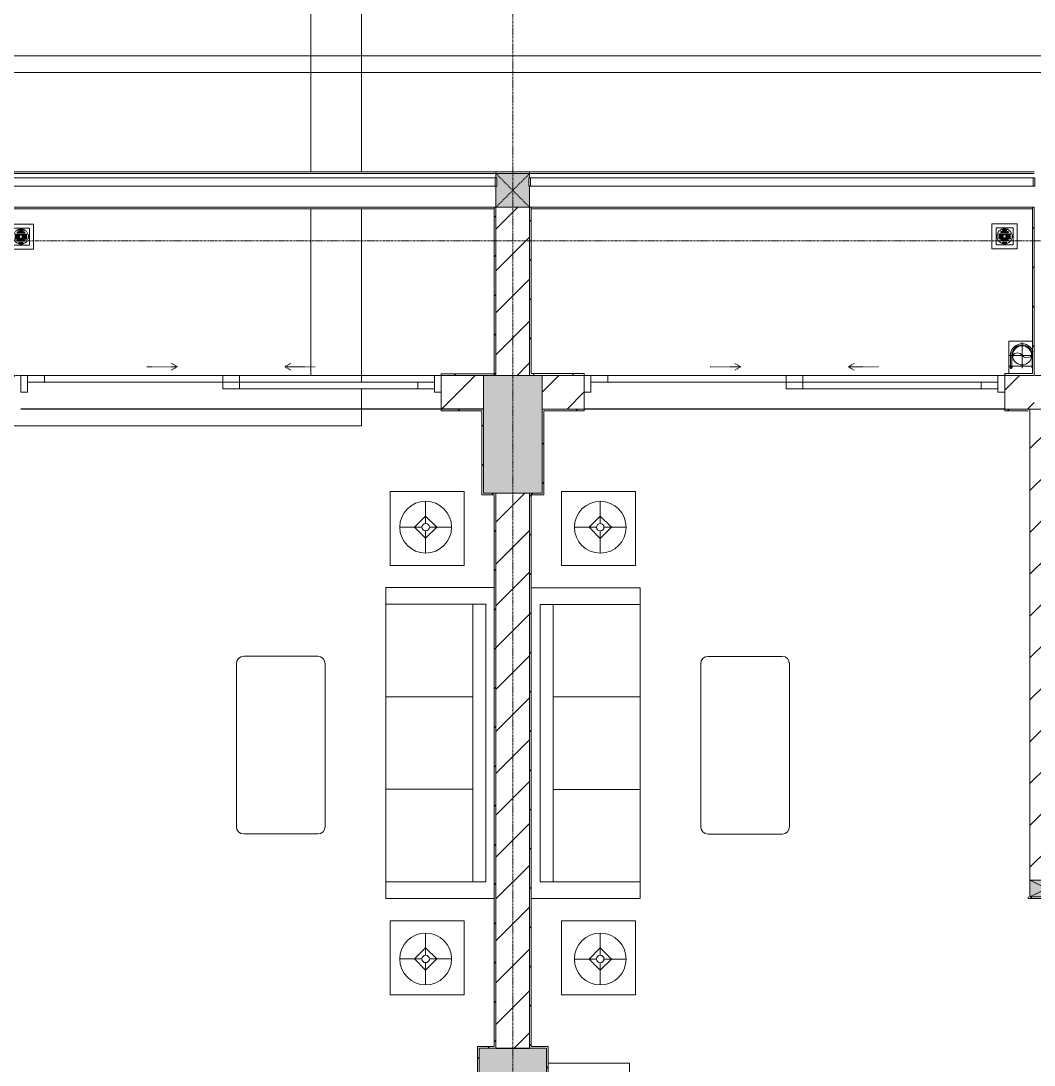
# Model space of a CAD drawing. Header units: millimetres. Extents: x 5356 to 209803, y -16346 to 109894.
# Drawn here: x 66228 to 72253, y 40437 to 46644 of the extents above; entities that cross this region are included whole.
import ezdxf

# ---------------------------------------------------------------- set-up
doc = ezdxf.new("R2010")
doc.units = ezdxf.units.MM
for name, pattern in [('Dash', [6, 3, -3]), ('Grid Line', [22.225, 12.7, -3.175, 3.175, -3.175]), ('IMPORT-CENTER _3_', [10.16, 6.35, -1.27, 1.27, -1.27])]:
    doc.linetypes.add(name, pattern=pattern)
for name, color, linetype, lineweight in [('0-1', 7, 'Continuous', 5), ('A-DOOR', 31, 'Continuous', 9), ('A-DOOR-FRAM', 31, 'Continuous', 9), ('A-DOOR-HDLN', 31, 'Dash', 9), ('A-FLOR-1', 9, 'Continuous', 9), ('A-FLOR-HRAL', 11, 'Continuous', 9), ('A-WALL', 113, 'Continuous', 9), ('A-WALL-1', 253, 'Continuous', 18), ('A-WALL-3', 113, 'Continuous', 18), ('A-WALL-PATT-1', 10, 'Continuous', 9), ('A-WALL-PATT-2', 9, 'Continuous', 9), ('A-WALL-PATT-3', 111, 'Continuous', 9), ('G-IMPT', 8, 'Continuous', 9), ('G-IMPT-2', 8, 'IMPORT-CENTER _3_', 9), ('I-FURN', 30, 'Continuous', 9), ('I-FURN-1', 9, 'Continuous', 9), ('I-WALL-1', 253, 'Continuous', 18), ('I-WALL-2', 9, 'Continuous', 9), ('M-EQPM', 50, 'Continuous', 9), ('S-BEAM-1', 9, 'Continuous', 9), ('S-COLS', 52, 'Continuous', 9), ('S-COLS-1', 254, 'Continuous', 5), ('S-COLS-2', 253, 'Continuous', 18), ('S-COLS-3', 9, 'Continuous', 9), ('S-COLS-4', 52, 'Continuous', 18), ('S-COLS-5', 52, 'Dash', 9), ('S-COLS-HDLN', 52, 'Dash', 9), ('S-COLS-HDLN-1', 9, 'Dash', 9), ('S-GRID-1', 1, 'Grid Line', 9)]:
    doc.layers.add(name, color=color, linetype=linetype, lineweight=lineweight)
pattern_1 = [(45, (0, 0), (-124.4508, 124.4508), [])]
pattern_2 = [(45, (0, 0), (-116.67262, 116.67262), [])]

# ---------------------------------------------------------------- blocks, each defined once
blk = doc.blocks.new('NCV_TKTC_KET CAU_rvt-1-TKCS_MB ĐỊNH VỊ MỐC TỌA ĐỘ CÔNG TRÌNH')
at = {"layer": 'S-COLS-1'}
for points in [[(69327.6, 43836.9), (69327.6, 44536.9), (68977.6, 44536.9), (68977.6, 43836.9)], [(69352.6, 39236.9), (69352.6, 40536.9), (68952.6, 40536.9), (68952.6, 39236.9)]]:
    blk.add_hatch(color=256, dxfattribs=at).paths.add_polyline_path(points)
at = {"layer": 'S-BEAM-1'}
blk.add_line((66052.6, 45537.4), (69052.6, 45537.4), dxfattribs=at)
at = {"layer": 'S-COLS-2'}
for p, q in [((69327.6, 44536.9), (68977.6, 44536.9)), ((68977.6, 44536.9), (68977.6, 43836.9)), ((69327.6, 43836.9), (69327.6, 44536.9)), ((68977.6, 43836.9), (69327.6, 43836.9)), ((69352.6, 40536.9), (68952.6, 40536.9)), ((68952.6, 40536.9), (68952.6, 39236.9)), ((69352.6, 39236.9), (69352.6, 40536.9))]:
    blk.add_line(p, q, dxfattribs=at)
blk = doc.blocks.new('LOBBY_SOFA_1 - LOBBY_SOFA_1-V34-TKCS_MB ĐỊNH VỊ MỐC TỌA ĐỘ CÔNG TRÌNH')
at = {"layer": 'I-FURN'}
for p, q in [((-2556, -12.9), (-2556, -660)), ((-708, -660), (-708, -12.9)), ((-2457, -66), (-2457, -660)), ((-807, -66), (-2457, -66)), ((-807, -660), (-807, -66)), ((-807, -143), (-2457, -143)), ((-1907, -143), (-1907, -660)), ((-1357, -143), (-1357, -660)), ((-3128.2, -193.5), (-2688.2, -193.5)), ((-3128.2, -633.5), (-3128.2, -193.5)), ((-2688.2, -193.5), (-2688.2, -633.5)), ((-575.9, -193.5), (-575.9, -633.5)), ((-135.9, -193.5), (-575.9, -193.5)), ((-135.9, -633.5), (-135.9, -193.5)), ((-2915.4, -269), (-2915.4, -401)), ((-348.6, -269), (-348.6, -401)), ((-2915.4, -357), (-2981.4, -423)), ((-2849.4, -423), (-2915.4, -357)), ((-414.6, -423), (-348.6, -357)), ((-348.6, -357), (-282.6, -423)), ((-2937.4, -423), (-3069.4, -423)), ((-2981.4, -423), (-2915.4, -489)), ((-2915.4, -489), (-2849.4, -423)), ((-2893.4, -423), (-2761.4, -423)), ((-370.6, -423), (-502.6, -423)), ((-348.6, -489), (-414.6, -423)), ((-282.6, -423), (-348.6, -489)), ((-326.6, -423), (-194.6, -423)), ((-2915.4, -445), (-2915.4, -577)), ((-348.6, -445), (-348.6, -577)), ((-2688.2, -633.5), (-3128.2, -633.5)), ((-2556, -660), (-708, -660)), ((-575.9, -633.5), (-135.9, -633.5)), ((-1160.3, -1020.5), (-2128.3, -1020.5)), ((-2172.3, -1064.5), (-2172.3, -1504.5)), ((-1116.3, -1504.5), (-1116.3, -1064.5)), ((-2128.3, -1548.5), (-1160.3, -1548.5))]:
    blk.add_line(p, q, dxfattribs=at)
for centre, radius in [((-2915.4, -423), 154), ((-348.6, -423), 154), ((-2915.4, -423), 22), ((-348.6, -423), 22)]:
    blk.add_circle(centre, radius, dxfattribs=at)
for centre, start, end in [((-2128.3, -1064.5), 90, 180), ((-1160.3, -1064.5), 0, 90), ((-2128.3, -1504.5), 180, 270), ((-1160.3, -1504.5), 270, 0)]:
    blk.add_arc(centre, 44, start, end, dxfattribs=at)
at = {"layer": 'I-FURN-1'}
for p, q in [((-2556, -12.9), (-2556, -660)), ((-708, -660), (-708, -12.9)), ((-2688.2, -193.5), (-3128.2, -193.5)), ((-3128.2, -193.5), (-3128.2, -633.5)), ((-2688.2, -633.5), (-2688.2, -193.5)), ((-135.9, -193.5), (-575.9, -193.5)), ((-575.9, -193.5), (-575.9, -633.5)), ((-135.9, -633.5), (-135.9, -193.5)), ((-3128.2, -633.5), (-2688.2, -633.5)), ((-2556, -660), (-708, -660)), ((-575.9, -633.5), (-135.9, -633.5)), ((-1160.3, -1020.5), (-2128.3, -1020.5)), ((-2172.3, -1064.5), (-2172.3, -1504.5)), ((-1116.3, -1504.5), (-1116.3, -1064.5)), ((-2128.3, -1548.5), (-1160.3, -1548.5))]:
    blk.add_line(p, q, dxfattribs=at)
for centre, start, end in [((-2128.3, -1064.5), 90, 180), ((-1160.3, -1064.5), 0, 90), ((-2128.3, -1504.5), 180, 270), ((-1160.3, -1504.5), 270, 0)]:
    blk.add_arc(centre, 44, start, end, dxfattribs=at)
blk = doc.blocks.new('G1_SOF - BO TRU - 100x200-V65-TKCS_MB ĐỊNH VỊ MỐC TỌA ĐỘ CÔNG TRÌNH')
at = {"layer": 'S-COLS-3'}
blk.add_hatch(color=256, dxfattribs=at).paths.add_polyline_path([(50, 100), (-50, 100), (-50, -100), (50, -100)])
at = {"layer": 'S-COLS-2'}
for p, q in [((-50, 100), (-50, -100)), ((50, -100), (50, 100)), ((-50, -100), (50, -100))]:
    blk.add_line(p, q, dxfattribs=at)
at = {"layer": 'S-COLS-HDLN-1'}
for p, q in [((50, 100), (-50, -100)), ((-50, 100), (50, -100))]:
    blk.add_line(p, q, dxfattribs=at)
blk = doc.blocks.new('HE BEP A1 - HE BEP A 2-V154-TKCS_MB ĐỊNH VỊ MỐC TỌA ĐỘ CÔNG TRÌNH')
at = {"layer": 'I-FURN'}
for p, q in [((0, 0), (662.4, 0)), ((0, -484.4), (0, 0)), ((662.4, 0), (662.4, -484.4)), ((662.4, 0), (662.4, -484.4)), ((3700, 0), (662.4, 0)), ((844.9, -120.7), (844.9, -476.9)), ((1706.9, -103.2), (862.4, -103.2)), ((1724.4, -476.9), (1724.4, -120.7)), ((2364, -483.2), (2364, -111.2)), ((3175.6, -81.2), (2394, -81.2)), ((2451.6, -118.3), (2484.1, -118.3)), ((2451.6, -122.3), (2451.6, -118.3)), ((2484.1, -122.3), (2451.6, -122.3)), ((2484.1, -118.3), (2484.1, -122.3)), ((3085.5, -118.3), (3085.5, -122.3)), ((3118, -118.3), (3085.5, -118.3)), ((3085.5, -122.3), (3118, -122.3)), ((3118, -122.3), (3118, -118.3)), ((3205.6, -483.2), (3205.6, -111.2)), ((871.5, -386.8), (871.5, -182.3)), ((871.5, -184.9), (1351.6, -184.9)), ((877.9, -156.9), (1345.2, -156.9)), ((924.9, -128.9), (1298.3, -128.9)), ((1351.6, -182.3), (1351.6, -386.8)), ((1405.6, -369.9), (1405.6, -183.2)), ((1459, -129.9), (1644.4, -129.9)), ((1697.8, -183.2), (1697.8, -369.9)), ((2471.8, -183.9), (2467.4, -188.3)), ((2500.9, -213), (2471.8, -183.9)), ((3068.7, -213), (3097.9, -183.9)), ((3097.9, -183.9), (3102.3, -188.3)), ((871.5, -212.9), (1351.6, -212.9)), ((871.5, -240.9), (1351.6, -240.9)), ((2467.4, -188.3), (2496.5, -217.4)), ((2496.5, -217.4), (2500.9, -213)), ((2689.3, -186.7), (2660.2, -215.8)), ((2660.2, -215.8), (2664.6, -220.2)), ((2664.6, -220.2), (2693.7, -191.1)), ((2693.7, -191.1), (2689.3, -186.7)), ((2875.9, -191.1), (2880.3, -186.7)), ((2905, -220.2), (2875.9, -191.1)), ((2880.3, -186.7), (2909.4, -215.8)), ((2909.4, -215.8), (2905, -220.2)), ((3073.1, -217.4), (3068.7, -213)), ((3102.3, -188.3), (3073.1, -217.4)), ((871.5, -268.9), (1351.6, -268.9)), ((871.5, -296.9), (1351.6, -296.9)), ((871.5, -324.9), (1351.6, -324.9)), ((871.5, -352.9), (1351.6, -352.9)), ((1602.7, -313.4), (1523.8, -418.4)), ((1566.6, -443.1), (1618.1, -322.3)), ((1618.1, -322.3), (1602.7, -313.4)), ((871.5, -380.9), (1351.6, -380.9)), ((876.4, -408.9), (1346.8, -408.9)), ((1644.4, -423.2), (1459, -423.2)), ((2470.1, -405.9), (2499.2, -376.7)), ((2474.5, -410.3), (2470.1, -405.9)), ((2503.6, -381.1), (2474.5, -410.3)), ((2499.2, -376.7), (2503.6, -381.1)), ((2663, -383.9), (2667.3, -379.5)), ((2692.1, -413), (2663, -383.9)), ((2667.3, -379.5), (2696.5, -408.6)), ((2696.5, -408.6), (2692.1, -413)), ((2902.3, -379.5), (2873.2, -408.6)), ((2873.2, -408.6), (2877.5, -413)), ((2877.5, -413), (2906.7, -383.9)), ((2906.7, -383.9), (2902.3, -379.5)), ((3070.4, -376.7), (3066, -381.1)), ((3066, -381.1), (3095.1, -410.3)), ((3099.5, -405.9), (3070.4, -376.7)), ((3095.1, -410.3), (3099.5, -405.9)), ((1298.3, -440.1), (924.9, -440.1)), ((1220.4, -494.4), (1706.9, -494.4)), ((1541.1, -452.3), (1528.6, -445.1)), ((3175.6, -513.2), (2394, -513.2))]:
    blk.add_line(p, q, dxfattribs=at)
for centre, radius in [((2581.9, -298.5), 142.6), ((2581.9, -298.5), 131.3), ((2987.7, -298.5), 142.6), ((2987.7, -298.5), 131.3), ((2581.9, -298.5), 87.2), ((2987.7, -298.5), 87.2), ((1552.8, -316.6), 22.2), ((2581.9, -298.5), 43.6), ((2581.9, -298.5), 30.9), ((2987.7, -298.5), 43.6), ((2987.7, -298.5), 30.9), ((1485.9, -449.9), 17.8), ((1592.6, -449.9), 17.8)]:
    blk.add_circle(centre, radius, dxfattribs=at)
for centre, radius, start, end in [((862.4, -120.7), 17.5, 90, 180), ((1706.9, -120.7), 17.5, 0, 90), ((2394, -111.2), 30, 90, 180), ((2485.1, -120.7), 33.5, 163.94189, 180), ((2485.1, -120.7), 33.5, 180, 196.05811), ((2476.6, -118.2), 24.7, 145.20397, 163.94189), ((2467.8, -120.3), 11.6, 9.71775, 170.28225), ((2467.8, -120.3), 11.6, 189.9102, 350.0898), ((2471.3, -114.5), 18.1, 120.79762, 145.20397), ((2467.9, -108.8), 11.5, 90, 120.79762), ((2467.9, -108.8), 11.5, 59.20238, 90), ((2464.5, -114.5), 18.1, 34.79603, 59.20238), ((2459.1, -118.2), 24.7, 16.05811, 34.79603), ((2450.6, -120.7), 33.5, 0, 16.05811), ((2450.6, -120.7), 33.5, 343.94189, 0), ((3119, -120.7), 33.5, 163.94189, 180), ((3119, -120.7), 33.5, 180, 196.05811), ((3110.5, -118.2), 24.7, 145.20397, 163.94189), ((3105.2, -114.5), 18.1, 120.79762, 145.20397), ((3101.8, -120.3), 11.6, 9.71775, 170.28225), ((3101.8, -120.3), 11.6, 189.9102, 350.0898), ((3101.8, -108.8), 11.5, 90, 120.79762), ((3101.8, -108.8), 11.5, 59.20238, 90), ((3098.4, -114.5), 18.1, 34.79603, 59.20238), ((3093, -118.2), 24.7, 16.05811, 34.79603), ((3084.5, -120.7), 33.5, 0, 16.05811), ((3084.5, -120.7), 33.5, 343.94189, 0), ((3175.6, -111.2), 30, 360, 90), ((924.9, -182.3), 53.3, 90, 180), ((1298.3, -182.3), 53.3, 0, 90), ((1459, -183.2), 53.3, 90, 180), ((1644.4, -183.2), 53.3, 0, 90), ((2476.6, -123.1), 24.7, 196.05811, 214.79603), ((2471.3, -126.9), 18.1, 214.79603, 239.20238), ((2467.9, -132.6), 11.5, 239.20238, 270), ((2467.9, -132.6), 11.5, 270, 300.79762), ((2464.5, -126.9), 18.1, 300.79762, 325.20397), ((2459.1, -123.1), 24.7, 325.20397, 343.94189), ((3110.5, -123.1), 24.7, 196.05811, 214.79603), ((3105.2, -126.9), 18.1, 214.79603, 239.20238), ((3101.8, -132.6), 11.5, 239.20238, 270), ((3101.8, -132.6), 11.5, 270, 300.79762), ((3098.4, -126.9), 18.1, 300.79762, 325.20397), ((3093, -123.1), 24.7, 325.20397, 343.94189), ((1459, -369.9), 53.3, 180, 270), ((1644.4, -369.9), 53.3, 270, 0), ((924.9, -386.8), 53.3, 180, 270), ((1298.3, -386.8), 53.3, 270, 0), ((1537.5, -429.7), 17.8, 140.53825, 240.0479), ((862.4, -476.9), 17.5, 180, 207.27412), ((1549.9, -436.9), 17.8, 240.0479, 339.46209), ((1706.9, -476.9), 17.5, 270, 0), ((2394, -483.2), 30, 180, 270), ((3175.6, -483.2), 30, 270, 0)]:
    blk.add_arc(centre, radius, start, end, dxfattribs=at)
at = {"layer": 'I-FURN-1'}
for p, q in [((0, 0), (3700, 0)), ((0, -484.4), (0, 0))]:
    blk.add_line(p, q, dxfattribs=at)
blk = doc.blocks.new('LOBBY_SOFA_1 - LOBBY_SOFA_1-852725-TKCS_MB ĐỊNH VỊ MỐC TỌA ĐỘ CÔNG TRÌNH')
at = {"layer": 'I-FURN'}
for p, q in [((-2172.3, 1064.5), (-2172.3, 1504.5)), ((-2128.3, 1548.5), (-1160.3, 1548.5)), ((-1116.3, 1504.5), (-1116.3, 1064.5)), ((-1160.3, 1020.5), (-2128.3, 1020.5)), ((-2688.2, 633.5), (-3128.2, 633.5)), ((-3128.2, 633.5), (-3128.2, 193.5)), ((-2688.2, 193.5), (-2688.2, 633.5)), ((-2556, 660), (-708, 660)), ((-2556, 14.9), (-2556, 660)), ((-2457, 66), (-2457, 660)), ((-1907, 143), (-1907, 660)), ((-1357, 143), (-1357, 660)), ((-807, 660), (-807, 66)), ((-708, 660), (-708, 14.9)), ((-575.9, 633.5), (-135.9, 633.5)), ((-575.9, 193.5), (-575.9, 633.5)), ((-135.9, 633.5), (-135.9, 193.5)), ((-2915.4, 445), (-2915.4, 577)), ((-348.6, 445), (-348.6, 577)), ((-2981.4, 423), (-2915.4, 489)), ((-2915.4, 489), (-2849.4, 423)), ((-348.6, 489), (-414.6, 423)), ((-282.6, 423), (-348.6, 489)), ((-2937.4, 423), (-3069.4, 423)), ((-2915.4, 357), (-2981.4, 423)), ((-2849.4, 423), (-2915.4, 357)), ((-2915.4, 269), (-2915.4, 401)), ((-2893.4, 423), (-2761.4, 423)), ((-370.6, 423), (-502.6, 423)), ((-414.6, 423), (-348.6, 357)), ((-348.6, 357), (-282.6, 423)), ((-348.6, 269), (-348.6, 401)), ((-326.6, 423), (-194.6, 423)), ((-3128.2, 193.5), (-2688.2, 193.5)), ((-135.9, 193.5), (-575.9, 193.5)), ((-807, 143), (-2457, 143)), ((-807, 66), (-2457, 66))]:
    blk.add_line(p, q, dxfattribs=at)
for centre, radius in [((-2915.4, 423), 154), ((-348.6, 423), 154), ((-2915.4, 423), 22), ((-348.6, 423), 22)]:
    blk.add_circle(centre, radius, dxfattribs=at)
for centre, start, end in [((-2128.3, 1504.5), 90, 180), ((-1160.3, 1504.5), 0, 90), ((-2128.3, 1064.5), 180, 270), ((-1160.3, 1064.5), 270, 0)]:
    blk.add_arc(centre, 44, start, end, dxfattribs=at)
at = {"layer": 'I-FURN-1'}
for p, q in [((-2172.3, 1064.5), (-2172.3, 1504.5)), ((-2128.3, 1548.5), (-1160.3, 1548.5)), ((-1116.3, 1504.5), (-1116.3, 1064.5)), ((-1160.3, 1020.5), (-2128.3, 1020.5)), ((-3128.2, 633.5), (-2688.2, 633.5)), ((-3128.2, 193.5), (-3128.2, 633.5)), ((-2688.2, 633.5), (-2688.2, 193.5)), ((-2556, 660), (-708, 660)), ((-2556, 14.9), (-2556, 660)), ((-708, 660), (-708, 14.9)), ((-575.9, 633.5), (-135.9, 633.5)), ((-575.9, 193.5), (-575.9, 633.5)), ((-135.9, 633.5), (-135.9, 193.5)), ((-2688.2, 193.5), (-3128.2, 193.5)), ((-135.9, 193.5), (-575.9, 193.5))]:
    blk.add_line(p, q, dxfattribs=at)
for centre, start, end in [((-2128.3, 1504.5), 90, 180), ((-1160.3, 1504.5), 0, 90), ((-2128.3, 1064.5), 180, 270), ((-1160.3, 1064.5), 270, 0)]:
    blk.add_arc(centre, 44, start, end, dxfattribs=at)
blk = doc.blocks.new('NCV_TKTC_TANG 1_rvt-1-TKCS_MB ĐỊNH VỊ MỐC TỌA ĐỘ CÔNG TRÌNH')
at = {"layer": 'A-WALL-PATT-1'}
h = blk.add_hatch(dxfattribs=at)
h.set_pattern_fill('FP_2', color=256, style=0, pattern_type=2)
h.set_pattern_definition(pattern_1)
h.paths.add_polyline_path([(72327.6, 41536.9), (72327.6, 44336.6), (72227.6, 44336.6), (72227.6, 41536.9)])
at = {"layer": 'A-WALL-PATT-2'}
h = blk.add_hatch(dxfattribs=at)
h.set_pattern_fill('FP_3', color=256, style=0, pattern_type=2)
h.set_pattern_definition(pattern_2)
h.paths.add_polyline_path([(69052.6, 44546.9), (69052.6, 45536.9), (69042.6, 45536.9), (69042.6, 44546.9)])
h = blk.add_hatch(dxfattribs=at)
h.set_pattern_fill('FP_3', color=256, style=0, pattern_type=2)
h.set_pattern_definition(pattern_2)
h.paths.add_polyline_path([(69252.6, 44547.4), (69262.6, 44547.4), (69262.6, 45537.4), (69252.6, 45537.4), (69252.6, 44801.9)])
h = blk.add_hatch(dxfattribs=at)
h.set_pattern_fill('FP_3', color=256, style=0, pattern_type=2)
h.set_pattern_definition(pattern_2)
h.paths.add_polyline_path([(72252.1, 44537.4), (72252.1, 45537.4), (72242.1, 45537.4), (72242.1, 44537.4)])
h = blk.add_hatch(dxfattribs=at)
h.set_pattern_fill('FP_3', color=256, style=0, pattern_type=2)
h.set_pattern_definition(pattern_2)
h.paths.add_polyline_path([(66062.6, 44536.9), (66227.6, 44537.4), (66227.6, 44546.9), (66062.6, 44546.9), (66062.6, 44537.4)])
h.paths.add_polyline_path([(68727.6, 44536.9), (69052.6, 44536.9), (69052.6, 44546.9), (68727.6, 44546.9), (68727.6, 44537.4)])
h = blk.add_hatch(dxfattribs=at)
h.set_pattern_fill('FP_3', color=256, style=0, pattern_type=2)
h.set_pattern_definition(pattern_2)
h.paths.add_polyline_path([(72242.1, 44537.4), (72242.1, 44547.4), (72077.6, 44547.4), (72077.6, 44537.4)])
h.paths.add_polyline_path([(69509.4, 44537.4), (69577.6, 44537.4), (69577.6, 44547.4), (69252.6, 44547.4), (69252.6, 44537.4)])
h = blk.add_hatch(dxfattribs=at)
h.set_pattern_fill('FP_3', color=256, style=0, pattern_type=2)
h.set_pattern_definition(pattern_2)
h.paths.add_polyline_path([(66062.6, 44326.9), (66227.6, 44326.9), (66227.6, 44336.9), (66062.6, 44336.9)])
h.paths.add_polyline_path([(68904.2, 44326.9), (68977.6, 44326.9), (68977.6, 44336.9), (68727.6, 44336.9), (68727.6, 44326.9)])
h = blk.add_hatch(dxfattribs=at)
h.set_pattern_fill('FP_3', color=256, style=0, pattern_type=2)
h.set_pattern_definition(pattern_2)
h.paths.add_polyline_path([(68977.6, 43826.9), (68977.6, 44326.9), (68967.6, 44326.9), (68967.6, 43826.9)])
h = blk.add_hatch(dxfattribs=at)
h.set_pattern_fill('FP_3', color=256, style=0, pattern_type=2)
h.set_pattern_definition(pattern_2)
h.paths.add_polyline_path([(72217.6, 44326.9), (72217.6, 44336.9), (72077.6, 44336.9), (72077.6, 44326.9)])
h.paths.add_polyline_path([(69577.6, 44326.9), (69577.6, 44336.9), (69327.6, 44336.9), (69327.6, 44326.9), (69509.4, 44326.9)])
h = blk.add_hatch(dxfattribs=at)
h.set_pattern_fill('FP_3', color=256, style=0, pattern_type=2)
h.set_pattern_definition(pattern_2)
h.paths.add_polyline_path([(69337.6, 43826.9), (69337.6, 44326.9), (69327.6, 44326.9), (69327.6, 43826.9)])
h = blk.add_hatch(dxfattribs=at)
h.set_pattern_fill('FP_3', color=256, style=0, pattern_type=2)
h.set_pattern_definition(pattern_2)
h.paths.add_polyline_path([(69052.6, 43826.9), (69052.6, 43836.9), (68977.6, 43836.9), (68977.6, 43826.9), (69042.6, 43826.9)])
h = blk.add_hatch(dxfattribs=at)
h.set_pattern_fill('FP_3', color=256, style=0, pattern_type=2)
h.set_pattern_definition(pattern_2)
h.paths.add_polyline_path([(69042.6, 40536.9), (69052.6, 40536.9), (69052.6, 43826.9), (69042.6, 43826.9), (69042.6, 40546.9)])
h = blk.add_hatch(dxfattribs=at)
h.set_pattern_fill('FP_3', color=256, style=0, pattern_type=2)
h.set_pattern_definition(pattern_2)
h.paths.add_polyline_path([(69262.6, 43826.9), (69327.6, 43826.9), (69327.6, 43836.9), (69252.6, 43836.9), (69252.6, 43826.9)])
h = blk.add_hatch(dxfattribs=at)
h.set_pattern_fill('FP_3', color=256, style=0, pattern_type=2)
h.set_pattern_definition(pattern_2)
h.paths.add_polyline_path([(69252.6, 40536.9), (69262.6, 40536.9), (69262.6, 43826.9), (69252.6, 43826.9), (69252.6, 40856.9)])
h = blk.add_hatch(dxfattribs=at)
h.set_pattern_fill('FP_3', color=256, style=0, pattern_type=2)
h.set_pattern_definition(pattern_2)
h.paths.add_polyline_path([(73327.6, 41426.9), (75027.6, 41426.9), (75027.6, 41436.9), (73327.6, 41436.9)])
h.paths.add_polyline_path([(72427.6, 41426.9), (72427.6, 41436.9), (72217.6, 41436.9), (72217.6, 41426.9), (72419.6, 41426.9)])
h = blk.add_hatch(dxfattribs=at)
h.set_pattern_fill('FP_3', color=256, style=0, pattern_type=2)
h.set_pattern_definition(pattern_2)
h.paths.add_polyline_path([(68952.6, 40536.9), (69042.6, 40536.9), (69042.6, 40546.9), (68942.6, 40546.9), (68942.6, 40536.9)])
h = blk.add_hatch(dxfattribs=at)
h.set_pattern_fill('FP_3', color=256, style=0, pattern_type=2)
h.set_pattern_definition(pattern_2)
h.paths.add_polyline_path([(68952.6, 39226.9), (68952.6, 40536.9), (68942.6, 40536.9), (68942.6, 39226.9)])
h = blk.add_hatch(dxfattribs=at)
h.set_pattern_fill('FP_3', color=256, style=0, pattern_type=2)
h.set_pattern_definition(pattern_2)
h.paths.add_polyline_path([(69362.6, 39227.4), (69362.6, 40536.9), (69352.6, 40536.9), (69352.6, 39227.4)])
at = {"layer": 'A-FLOR-1'}
for p, q in [((68687.6, 44536.9), (67527.6, 44536.9)), ((72077.5, 44537.4), (69577.6, 44537.4)), ((72077.5, 44337.4), (72077.5, 44436.9)), ((68727.6, 44336.9), (66227.6, 44336.9)), ((66227.6, 44336.9), (68727.6, 44336.9)), ((69577.6, 44337.4), (72077.5, 44337.4)), ((72077.6, 44336.9), (69577.6, 44336.9))]:
    blk.add_line(p, q, dxfattribs=at)
at = {"layer": 'A-WALL-1'}
for p, q in [((72327.6, 44336.6), (72227.6, 44336.6)), ((72227.6, 44336.6), (72227.6, 41536.9))]:
    blk.add_line(p, q, dxfattribs=at)
at = {"layer": 'I-WALL-1'}
for p, q in [((69042.6, 45536.9), (69042.6, 44546.9)), ((69052.6, 45536.9), (69042.6, 45536.9)), ((69052.6, 44546.9), (69052.6, 45536.9)), ((69252.6, 45537.4), (69252.6, 44547.4)), ((69262.6, 45537.4), (69252.6, 45537.4)), ((69262.6, 44547.4), (69262.6, 45537.4)), ((72252.1, 45537.4), (72242.1, 45537.4)), ((72242.1, 45537.4), (72242.1, 44547.4)), ((72252.1, 44537.4), (72252.1, 45537.4)), ((69042.6, 44546.9), (68727.6, 44546.9)), ((68727.6, 44546.9), (68727.6, 44537.4)), ((68727.6, 44536.9), (69052.6, 44536.9)), ((69052.6, 44536.9), (69052.6, 44546.9)), ((69252.6, 44547.4), (69252.6, 44537.4)), ((69252.6, 44537.4), (69577.6, 44537.4)), ((69577.6, 44547.4), (69262.6, 44547.4)), ((69577.6, 44537.4), (69577.6, 44547.4)), ((72242.1, 44547.4), (72077.6, 44547.4)), ((72077.6, 44547.4), (72077.6, 44537.4)), ((72077.6, 44537.4), (72242.1, 44537.4)), ((72242.1, 44537.4), (72252.1, 44537.4)), ((68977.6, 44336.9), (68727.6, 44336.9)), ((68727.6, 44336.9), (68727.6, 44326.9)), ((68727.6, 44326.9), (68967.6, 44326.9)), ((68967.6, 44326.9), (68967.6, 43826.9)), ((68977.6, 44326.9), (68977.6, 44336.9)), ((68977.6, 43836.9), (68977.6, 44326.9)), ((69577.6, 44336.9), (69327.6, 44336.9)), ((69327.6, 44336.9), (69327.6, 44326.9)), ((69327.6, 44326.9), (69327.6, 43836.9)), ((69337.6, 44326.9), (69577.6, 44326.9)), ((69337.6, 43826.9), (69337.6, 44326.9)), ((69577.6, 44326.9), (69577.6, 44336.9)), ((72217.6, 44336.9), (72077.6, 44336.9)), ((72077.6, 44336.9), (72077.6, 44326.9)), ((72077.6, 44326.9), (72217.6, 44326.9)), ((68967.6, 43826.9), (68977.6, 43826.9)), ((69052.6, 43836.9), (68977.6, 43836.9)), ((68977.6, 43826.9), (69042.6, 43826.9)), ((69042.6, 43826.9), (69042.6, 40546.9)), ((69052.6, 43826.9), (69052.6, 43836.9)), ((69052.6, 40536.9), (69052.6, 43826.9)), ((69327.6, 43836.9), (69252.6, 43836.9)), ((69252.6, 43836.9), (69252.6, 43826.9)), ((69252.6, 43826.9), (69252.6, 40536.9)), ((69262.6, 43826.9), (69327.6, 43826.9)), ((69262.6, 40546.9), (69262.6, 43826.9)), ((69327.6, 43826.9), (69337.6, 43826.9)), ((72217.6, 41436.9), (72217.6, 41426.9)), ((72217.6, 41426.9), (72427.6, 41426.9)), ((69042.6, 40546.9), (68942.6, 40546.9)), ((68942.6, 40546.9), (68942.6, 40536.9)), ((68942.6, 40536.9), (68942.6, 39226.9)), ((68952.6, 40536.9), (69042.6, 40536.9)), ((68952.6, 39236.9), (68952.6, 40536.9)), ((69042.6, 40536.9), (69052.6, 40536.9)), ((69252.6, 40536.9), (69262.6, 40536.9)), ((69362.6, 40546.9), (69262.6, 40546.9)), ((69262.6, 40536.9), (69352.6, 40536.9)), ((69352.6, 40536.9), (69352.6, 39237.4)), ((69362.6, 40536.9), (69362.6, 40546.9)), ((69362.6, 39227.4), (69362.6, 40536.9))]:
    blk.add_line(p, q, dxfattribs=at)
at = {"layer": 'I-WALL-2'}
for p, q in [((66062.6, 45536.9), (69042.6, 45536.9)), ((69042.6, 45526.9), (66062.6, 45526.9)), ((69262.6, 45537.4), (72242.1, 45537.4)), ((72242.1, 45527.4), (69262.6, 45527.4))]:
    blk.add_line(p, q, dxfattribs=at)
at = {"layer": 'I-FURN-1'}
for name, p, rotation in [('LOBBY_SOFA_1 - LOBBY_SOFA_1-852725-TKCS_MB ĐỊNH VỊ MỐC TỌA ĐỘ CÔNG TRÌNH', (69057.5, 43983.4), 89.99999999999972), ('LOBBY_SOFA_1 - LOBBY_SOFA_1-V34-TKCS_MB ĐỊNH VỊ MỐC TỌA ĐỘ CÔNG TRÌNH', (69249.7, 43983), 89.99999999999955), ('HE BEP A1 - HE BEP A 2-V154-TKCS_MB ĐỊNH VỊ MỐC TỌA ĐỘ CÔNG TRÌNH', (69846.9, 40447.8), 270.0000000000001)]:
    blk.add_blockref(name, p, dxfattribs=dict(at, rotation=rotation))
at = {"layer": 'S-COLS-3', "rotation": 269.9999999999989}
blk.add_blockref('G1_SOF - BO TRU - 100x200-V65-TKCS_MB ĐỊNH VỊ MỐC TỌA ĐỘ CÔNG TRÌNH', (72327.6, 41486.9), dxfattribs=at)
blk = doc.blocks.new('DEG_02-DEG_03 - DEG_02-2500x2400mm-CỬA ĐI 02 CÁNH TRƯỢT-625766-TKCS_MB ĐỊNH VỊ MỐC TỌA ĐỘ CÔNG TRÌNH')
at = {"layer": 'A-DOOR'}
for p, q in [((-1110, 100), (-1210, 100)), ((-1210, 100), (-1210, 60)), ((-1110, 60), (-1110, 100)), ((-1110, 100), (-50, 100)), ((50, 100), (-50, 100)), ((-50, 100), (-50, 60)), ((50, 60), (50, 100)), ((-1210, 60), (-1110, 60)), ((-50, 60), (-1110, 60)), ((50, 60), (-50, 60)), ((-50, 60), (-50, 20)), ((-50, 60), (50, 60)), ((-50, 20), (50, 20)), ((50, 20), (50, 60)), ((50, 60), (1110, 60)), ((1110, 20), (50, 20)), ((1210, 60), (1110, 60)), ((1110, 60), (1110, 20)), ((1110, 20), (1210, 20)), ((1210, 20), (1210, 60))]:
    blk.add_line(p, q, dxfattribs=at)
at = {"layer": 'A-DOOR-FRAM'}
for p, q in [((-1210, 100), (-1250, 100)), ((-1250, 100), (-1250, 0)), ((-1210, 0), (-1210, 100)), ((1250, 100), (1210, 100)), ((1210, 100), (1210, 0)), ((1250, 0), (1250, 100)), ((-1250, 0), (-1210, 0)), ((1210, 0), (1250, 0))]:
    blk.add_line(p, q, dxfattribs=at)
at = {"layer": 'A-DOOR-HDLN'}
for p, q in [((-500.4, 151.1), (-320.4, 151.1)), ((-320.4, 151.1), (-355, 171.1)), ((-320.4, 151.1), (-355, 131.1)), ((320.4, 151.1), (355, 171.1)), ((320.4, 151.1), (355, 131.1)), ((500.4, 151.1), (320.4, 151.1))]:
    blk.add_line(p, q, dxfattribs=at)
blk = doc.blocks.new('Railing - 50 x 10mm-1251311-TKCS_MB ĐỊNH VỊ MỐC TỌA ĐỘ CÔNG TRÌNH')
at = {"layer": 'A-FLOR-HRAL'}
for p, q in [((25, 5), (-25, 5)), ((-25, 5), (-25, -5)), ((25, -5), (25, 5)), ((-25, -5), (25, -5))]:
    blk.add_line(p, q, dxfattribs=at)
blk = doc.blocks.new('Railing - Railing-1601271-TKCS_MB ĐỊNH VỊ MỐC TỌA ĐỘ CÔNG TRÌNH')
at = {"layer": 'A-FLOR-HRAL'}
for p, q in [((69047.6, 45712.4), (66057.6, 45712.4)), ((66057.6, 45662.4), (69047.6, 45662.4))]:
    blk.add_line(p, q, dxfattribs=at)
at = {"rotation": 90}
for p in [(66052.6, 45687.4), (69052.6, 45687.4)]:
    blk.add_blockref('Railing - 50 x 10mm-1251311-TKCS_MB ĐỊNH VỊ MỐC TỌA ĐỘ CÔNG TRÌNH', p, dxfattribs=at)
blk = doc.blocks.new('Railing - Railing-1601291-TKCS_MB ĐỊNH VỊ MỐC TỌA ĐỘ CÔNG TRÌNH')
at = {"layer": 'A-FLOR-HRAL'}
for p, q in [((72247.6, 45712.4), (69257.6, 45712.4)), ((69257.6, 45662.4), (72247.6, 45662.4))]:
    blk.add_line(p, q, dxfattribs=at)
at = {"rotation": 90}
for p in [(69252.6, 45687.4), (72252.6, 45687.4)]:
    blk.add_blockref('Railing - 50 x 10mm-1251311-TKCS_MB ĐỊNH VỊ MỐC TỌA ĐỘ CÔNG TRÌNH', p, dxfattribs=at)
blk = doc.blocks.new('TKTC_XREF_251221_MB TANG 1 - TKTC_XREF_260130_MB TANG 1_dwg_THU NUOC - THU NUOC-444531-TKCS_MB TẦNG 1-4202124-TKCS_MB ĐỊNH VỊ MỐC TỌA ĐỘ CÔNG TRÌNH')
at = {"layer": 'M-EQPM'}
for p, q in [((-23.3, 10.8), (40.9, 10.8)), ((40.9, 4.8), (-23.3, 4.8)), ((-11, 23.3), (28.5, 23.3)), ((28.5, 17.3), (-11, 17.3)), ((-1.1, 35.6), (18.5, 35.6)), ((18.5, 29.6), (-1.1, 29.6)), ((-23.3, -13.6), (40.9, -13.6)), ((40.9, -19.6), (-23.3, -19.6)), ((-11, -26.1), (28.5, -26.1)), ((28.5, -32.1), (-11, -32.1)), ((-1.1, -38.5), (18.5, -38.5)), ((18.5, -44.5), (-1.1, -44.5))]:
    blk.add_line(p, q, dxfattribs=at)
at = {"layer": 'M-EQPM', "flags": 128}
for points in [[(83.7, -79.4), (83.7, 70.6), (-66.3, 70.6), (-66.3, -79.4)], [(58.7, -54.4), (58.7, 45.6), (-41.3, 45.6), (-41.3, -54.4)]]:
    blk.add_lwpolyline(points, close=True, dxfattribs=at)
for points in [[(-23.3, -1.2), (0.7, -1.2), (0.7, -7.2), (-23.3, -7.2)], [(40.9, -7.2), (16.7, -7.2), (16.7, -1.2), (40.9, -1.2)]]:
    blk.add_lwpolyline(points, dxfattribs=at)
at = {"layer": 'M-EQPM'}
for centre, radius, start, end in [((8.7, -4.4), 45, 360, 180), ((8.7, -4.4), 45, 360, 180), ((-23.3, 7.8), 3, 90, 270), ((-11, 20.3), 3, 90, 270), ((-1.1, 32.6), 3, 90, 270), ((18.5, 32.6), 3, 270, 90), ((28.5, 20.3), 3, 270, 90), ((40.9, 7.8), 3, 270, 90), ((8.7, -4.4), 45, 180, 360), ((8.7, -4.4), 45, 180, 360), ((-23.3, -4.2), 3, 90, 270), ((-23.3, -16.6), 3, 90, 270), ((-11, -29.1), 3, 90, 270), ((-1.1, -41.5), 3, 90, 270), ((18.5, -41.5), 3, 270, 90), ((28.5, -29.1), 3, 270, 90), ((40.9, -4.2), 3, 270, 90), ((40.9, -16.6), 3, 270, 90)]:
    blk.add_arc(centre, radius, start, end, dxfattribs=at)
blk = doc.blocks.new('TKTC_XREF_251221_MB TANG 1 - TKTC_XREF_260130_MB TANG 1_dwg_CUM U_DN100-V330-TKCS_MB ĐỊNH VỊ MỐC TỌA ĐỘ CÔNG TRÌNH')
at = {"layer": 'G-IMPT'}
blk.add_hatch(color=256, dxfattribs=at).paths.add_polyline_path([(0, 61), (15.8, 58.9), (30.5, 52.8), (43.1, 43.1), (52.8, 30.5), (58.9, 15.8), (61, 0), (58.9, -15.8), (52.8, -30.5), (43.1, -43.1), (30.5, -52.8), (15.8, -58.9), (0, -61), (0, -57), (14.8, -55.1), (28.5, -49.4), (40.3, -40.3), (49.4, -28.5), (55.1, -14.8), (57, 0), (55.1, 14.8), (49.4, 28.5), (40.3, 40.3), (28.5, 49.4), (14.8, 55.1), (0, 57)])
for p, q in [((-72.7, -60.7), (-72.7, -69.3)), ((-66.9, -62.1), (-71.7, -62.1)), ((-79.1, -63.4), (-79.1, -66.6)), ((-76.6, -63.4), (-76.6, -66.6)), ((-74.6, -63.4), (-74.6, -66.6)), ((-66.9, -67.9), (-71.7, -67.9)), ((-65, -69), (0, -69))]:
    blk.add_line(p, q, dxfattribs=at)
at = {"layer": 'G-IMPT', "flags": 128}
for points in [[(-71.7, 59.2), (-66.9, 59.2), (-66.9, 62.4)], [(-65, 62.4), (-65, 57.3), (-66.9, 57.3), (-66.9, 59.2)], [(-65, 61), (0, 61), (0, 57)], [(-71.7, -70.8), (-66.9, -70.8), (-66.9, -59.2), (-71.7, -59.2)], [(-66.9, -59.2), (-66.9, -57.3), (-65, -57.3), (-65, -72.7), (-66.9, -72.7), (-66.9, -70.8)], [(-65, -61), (0, -61), (0, -57)], [(-72.7, -62.4), (-78.1, -62.4), (-78.1, -67.6), (-72.7, -67.6)]]:
    blk.add_lwpolyline(points, dxfattribs=at)
at = {"layer": 'G-IMPT'}
for centre, radius, start, end in [((0, 0), 69, 270, 70.88205), ((-71.1, 60.7), 1.56, 112.61986, 247.38014), ((0, 0), 61, 270, 90), ((0, 0), 57, 270, 90), ((-71.1, -60.7), 1.56, 112.61986, 247.38014), ((-67.9, -65), 4.8, 143.1301, 216.8699), ((-78.1, -63.4), 0.96, 90, 180), ((-78.1, -66.6), 0.96, 180, 270), ((-71.1, -69.3), 1.56, 112.61986, 247.38014)]:
    blk.add_arc(centre, radius, start, end, dxfattribs=at)
blk = doc.blocks.new('TKTC_XREF_251221_MB TANG 1 - TKTC_XREF_260130_MB TANG 1_dwg_$cc-V331-TKCS_MB ĐỊNH VỊ MỐC TỌA ĐỘ CÔNG TRÌNH')
at = {"layer": 'G-IMPT'}
blk.add_circle((0, 0), 0.5, dxfattribs=at)
for centre, radius, start, end in [((0, 0), 0.5, 90, 270), ((0.188, 0.25), 0.313, 126.8699, 233.1301), ((-0.188, -0.25), 0.313, 306.8699, 53.1301)]:
    blk.add_arc(centre, radius, start, end, dxfattribs=at)
at = {"layer": 'G-IMPT-2'}
for p, q in [((0, -0.536), (0, 0.673)), ((-0.673, 0), (0.673, 0))]:
    blk.add_line(p, q, dxfattribs=at)
blk = doc.blocks.new('TKTC_XREF_251221_MB TANG 1 - TKTC_XREF_260130_MB TANG 1_dwg-4202109-TKCS_MB ĐỊNH VỊ MỐC TỌA ĐỘ CÔNG TRÌNH')
at = {"layer": 'G-IMPT', "flags": 128}
for points in [[(-130909.6, -356605.7), (-131049.4, -356605.7), (-131049.4, -356755.4), (-130909.1, -356755.4)], [(-131049.5, -356799.3), (-131049.2, -356755.5), (-130909.1, -356755.5)]]:
    blk.add_lwpolyline(points, dxfattribs=at)
at = {"extrusion": (0, 0, -1), "zscale": -1}
for p in [(136914.8, -355980.3), (131066, -355978.2)]:
    blk.add_blockref('TKTC_XREF_251221_MB TANG 1 - TKTC_XREF_260130_MB TANG 1_dwg_THU NUOC - THU NUOC-444531-TKCS_MB TẦNG 1-4202124-TKCS_MB ĐỊNH VỊ MỐC TỌA ĐỘ CÔNG TRÌNH', p, dxfattribs=at)
at = {"extrusion": (0, 0, -1)}
for name, p, xscale, yscale, zscale, rotation in [('TKTC_XREF_251221_MB TANG 1 - TKTC_XREF_260130_MB TANG 1_dwg_$cc-V331-TKCS_MB ĐỊNH VỊ MỐC TỌA ĐỘ CÔNG TRÌNH', (130970.5, -356690.5), 113.7150000000073, 113.7150000000073, -113.7150000000073, 269.9990086637472), ('TKTC_XREF_251221_MB TANG 1 - TKTC_XREF_260130_MB TANG 1_dwg_CUM U_DN100-V330-TKCS_MB ĐỊNH VỊ MỐC TỌA ĐỘ CÔNG TRÌNH', (130971.4, -356690.5), 0.9975000000000006, 0.9975000000000006, -0.9975000000000006, 90.00099133829468)]:
    blk.add_blockref(name, p, dxfattribs=dict(at, xscale=xscale, yscale=yscale, zscale=zscale, rotation=rotation))
blk = doc.blocks.new('TKTC_XREF_251221_MB TANG 1 - TKTC_XREF_251221_MB TANG 1-2038492-TKCS_MB ĐỊNH VỊ MỐC TỌA ĐỘ CÔNG TRÌNH')
blk.add_blockref('TKTC_XREF_251221_MB TANG 1 - TKTC_XREF_260130_MB TANG 1_dwg-4202109-TKCS_MB ĐỊNH VỊ MỐC TỌA ĐỘ CÔNG TRÌNH', (169499.1, 384109.7))
blk = doc.blocks.new('TKTC_NAP THAM BE NUOC NGAM_260130 - TKTC_XREF_260130_NAP THAM BE NUOC NGAM_dwg-4013458-TKCS_MB ĐỊNH VỊ MỐC TỌA ĐỘ CÔNG TRÌNH')
at = {"layer": 'G-IMPT'}
for p, q in [((-134909, 141325.1), (-134909, 153914.7)), ((-134909, 140075.1), (-134909, 141104.7))]:
    blk.add_line(p, q, dxfattribs=at)
at = {"layer": 'G-IMPT', "flags": 128}
for points in [[(-135209, 141325.1), (-135209, 153614.7), (-142034, 153614.7), (-142034, 148889.7), (-148499, 148889.7)], [(-135634.1, 140114.7), (-135209, 140114.7), (-135209, 141104.7)], [(-137099.4, 139814.7), (-134909, 139814.7), (-134909, 140035.1)]]:
    blk.add_lwpolyline(points, dxfattribs=at)
blk = doc.blocks.new('TKTC_NAP THAM BE NUOC NGAM_260130 - NẮP THĂM BỂ NƯỚC NGẦM-2336355-TKCS_MB ĐỊNH VỊ MỐC TỌA ĐỘ CÔNG TRÌNH')
blk.add_blockref('TKTC_NAP THAM BE NUOC NGAM_260130 - TKTC_XREF_260130_NAP THAM BE NUOC NGAM_dwg-4013458-TKCS_MB ĐỊNH VỊ MỐC TỌA ĐỘ CÔNG TRÌNH', (150009, -139814.7))
blk = doc.blocks.new('G1_SOF - BO TRU - 200x200-3050151-TKCS_MB ĐỊNH VỊ MỐC TỌA ĐỘ CÔNG TRÌNH')
at = {"layer": 'S-COLS-HDLN'}
for p, q in [((-100, 100), (100, -100)), ((100, 100), (-100, -100))]:
    blk.add_line(p, q, dxfattribs=at)

msp = doc.modelspace()

# ---------------------------------------------------------------- hatches: boundary and pattern name
at = {"layer": 'A-WALL-PATT-3'}
h = msp.add_hatch(dxfattribs=at)
h.set_pattern_fill('FP_1', color=256, style=0, pattern_type=2)
h.set_pattern_definition(pattern_1)
h.paths.add_polyline_path([(69252.6, 44537), (69252.6, 45536.9), (69052.6, 45536.9), (69052.6, 44537)])
h = msp.add_hatch(dxfattribs=at)
h.set_pattern_fill('FP_1', color=256, style=0, pattern_type=2)
h.set_pattern_definition(pattern_1)
h.paths.add_polyline_path([(66052.6, 44337.4), (66227.6, 44337.4), (66227.6, 44537.4), (66052.6, 44536.9), (66052.6, 44437.4)])
h.paths.add_polyline_path([(68904.2, 44337.4), (68977.6, 44337.4), (68977.6, 44537.4), (68727.6, 44537.4), (68727.6, 44337.4)])
h = msp.add_hatch(dxfattribs=at)
h.set_pattern_fill('FP_1', color=256, style=0, pattern_type=2)
h.set_pattern_definition(pattern_1)
h.paths.add_polyline_path([(72252.6, 44336.9), (72252.6, 44536.9), (72077.6, 44536.9), (72077.6, 44336.9)])
h.paths.add_polyline_path([(69509.4, 44336.9), (69577.6, 44336.9), (69577.6, 44536.9), (69327.6, 44536.9), (69327.6, 44336.9)])
h = msp.add_hatch(dxfattribs=at)
h.set_pattern_fill('FP_1', color=256, style=0, pattern_type=2)
h.set_pattern_definition(pattern_1)
h.paths.add_polyline_path([(69052.6, 40535.7), (69252.6, 40535.7), (69252.6, 43837), (69052.6, 43837), (69052.6, 40856.9)])
at = {"layer": 'S-COLS-1'}
msp.add_hatch(color=256, dxfattribs=at).paths.add_polyline_path([(69247.6, 45536.9), (69252.6, 45536.9), (69252.6, 45662.4), (69247.6, 45662.4), (69247.6, 45712.4), (69252.6, 45712.4), (69252.6, 45736.9), (69052.6, 45736.9), (69052.6, 45712.4), (69057.6, 45712.4), (69057.6, 45662.4), (69052.6, 45662.4), (69052.6, 45536.9), (69057.6, 45536.9)])

# ---------------------------------------------------------------- linework, layer by layer
at = {"layer": 'A-WALL'}
for p, q in [((55462.6, 46437.4), (75927.6, 46437.4)), ((75827.6, 46337.4), (55452.6, 46337.4)), ((66052.6, 45747.4), (69052.6, 45747.4)), ((69052.6, 45737.4), (66052.6, 45737.4)), ((69052.6, 45736.9), (69252.6, 45736.9)), ((69252.6, 45747.4), (72252.6, 45747.4)), ((72252.6, 45737.4), (69252.6, 45737.4)), ((69252.6, 45536.9), (69052.6, 45536.9)), ((67527.6, 44537.4), (68687.6, 44537.4)), ((70877.6, 44536.9), (72037.6, 44536.9)), ((68727.6, 44337.4), (66227.6, 44337.4)), ((72077.6, 44336.9), (69577.6, 44336.9))]:
    msp.add_line(p, q, dxfattribs=at)
at = {"layer": 'A-WALL-3'}
for p, q in [((69252.6, 45747.4), (69052.6, 45747.4)), ((69052.6, 45747.4), (69052.6, 45737.4)), ((69052.6, 45737.4), (69052.6, 45736.9)), ((69052.6, 45737.4), (69252.6, 45737.4)), ((69252.6, 45737.4), (69252.6, 45747.4)), ((69252.6, 45736.9), (69252.6, 45737.4)), ((69052.6, 45536.9), (69052.6, 44537)), ((69252.6, 44537), (69252.6, 45536.9)), ((68977.6, 44537.4), (68727.6, 44537.4)), ((68977.6, 44337.4), (68977.6, 44537.4)), ((69052.6, 44537), (69252.6, 44537)), ((69577.6, 44536.9), (69327.6, 44536.9)), ((69327.6, 44536.9), (69327.6, 44336.9)), ((72252.6, 44536.9), (72077.6, 44536.9)), ((68727.6, 44437.4), (68727.6, 44337.4)), ((69577.6, 44336.9), (69577.6, 44436.9)), ((72077.6, 44436.9), (72077.6, 44336.9)), ((68727.6, 44337.4), (68977.6, 44337.4)), ((69327.6, 44336.9), (69577.6, 44336.9)), ((72077.6, 44336.9), (72252.6, 44336.9)), ((69252.6, 43837), (69052.6, 43837)), ((69052.6, 43837), (69052.6, 40535.7)), ((69252.6, 40535.7), (69252.6, 43837)), ((69052.6, 40535.7), (69252.6, 40535.7))]:
    msp.add_line(p, q, dxfattribs=at)
at = {"layer": 'S-COLS'}
for p, q in [((69252.6, 45736.9), (69052.6, 45736.9)), ((69052.6, 45536.9), (69252.6, 45536.9))]:
    msp.add_line(p, q, dxfattribs=at)
at = {"layer": 'S-COLS-4'}
for p, q in [((69052.6, 45736.9), (69052.6, 45712.4)), ((69252.6, 45712.4), (69252.6, 45736.9)), ((69052.6, 45662.4), (69052.6, 45536.9)), ((69252.6, 45536.9), (69252.6, 45662.4))]:
    msp.add_line(p, q, dxfattribs=at)
at = {"layer": 'S-GRID-1'}
for p, q in [((69152.6, 20960.6), (69152.6, 80482.7)), ((128757.8, 45336.9), (32145.8, 45336.9)), ((131551.8, 44536.9), (29351.8, 44536.9))]:
    msp.add_line(p, q, dxfattribs=at)

# ---------------------------------------------------------------- block references
at = {"layer": '0-1'}
for name in ['NCV_TKTC_KET CAU_rvt-1-TKCS_MB ĐỊNH VỊ MỐC TỌA ĐỘ CÔNG TRÌNH', 'NCV_TKTC_TANG 1_rvt-1-TKCS_MB ĐỊNH VỊ MỐC TỌA ĐỘ CÔNG TRÌNH']:
    msp.add_blockref(name, (0, 0), dxfattribs=at)
at = {"layer": 'A-DOOR'}
for p in [(67477.6, 44437.4), (70827.6, 44436.9)]:
    msp.add_blockref('DEG_02-DEG_03 - DEG_02-2500x2400mm-CỬA ĐI 02 CÁNH TRƯỢT-625766-TKCS_MB ĐỊNH VỊ MỐC TỌA ĐỘ CÔNG TRÌNH', p, dxfattribs=at)
at = {"layer": 'A-FLOR-HRAL'}
for name in ['Railing - Railing-1601271-TKCS_MB ĐỊNH VỊ MỐC TỌA ĐỘ CÔNG TRÌNH', 'Railing - Railing-1601291-TKCS_MB ĐỊNH VỊ MỐC TỌA ĐỘ CÔNG TRÌNH']:
    msp.add_blockref(name, (0, 0), dxfattribs=at)
at = {"layer": 'M-EQPM'}
for name, p in [('TKTC_XREF_251221_MB TANG 1 - TKTC_XREF_251221_MB TANG 1-2038492-TKCS_MB ĐỊNH VỊ MỐC TỌA ĐỘ CÔNG TRÌNH', (33652.6, 17236.9)), ('TKTC_NAP THAM BE NUOC NGAM_260130 - NẮP THĂM BỂ NƯỚC NGẦM-2336355-TKCS_MB ĐỊNH VỊ MỐC TỌA ĐỘ CÔNG TRÌNH', (53152.6, 44236.9))]:
    msp.add_blockref(name, p, dxfattribs=at)
at = {"layer": 'S-COLS-5'}
msp.add_blockref('G1_SOF - BO TRU - 200x200-3050151-TKCS_MB ĐỊNH VỊ MỐC TỌA ĐỘ CÔNG TRÌNH', (69152.6, 45636.9), dxfattribs=at)

doc.saveas('drawing.dxf')
